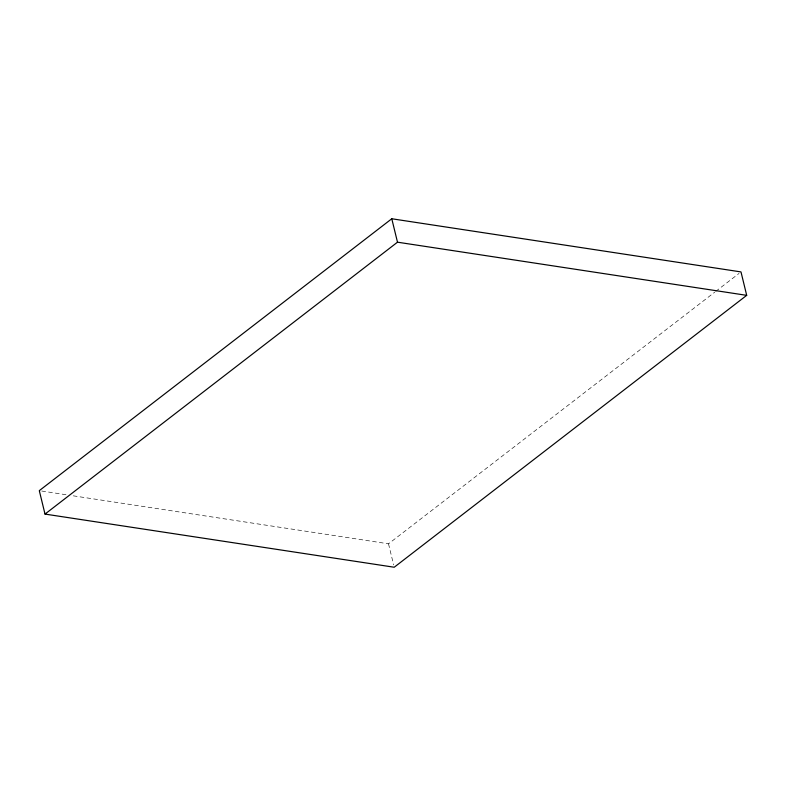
<?xml version="1.0" encoding="UTF-8"?>
<svg xmlns="http://www.w3.org/2000/svg" width="786" height="786" viewBox="0 0 786 786"><rect width="100%" height="100%" fill="white"/><g stroke="black" fill="none" stroke-linecap="round" stroke-linejoin="round"><path stroke-width="0.59" stroke-dasharray="3.93 2.95" d="M73.255 495.819L388.51 543.814L714.769 292.146M715.741 291.4L739.046 273.42M41.727 491.024L67.193 494.895M388.51 543.814L393.648 564.898"/><path stroke-width="1.18" d="M391.782 218.763L39.3 490.651L45.008 514.083L394.218 567.237L746.7 295.349L740.992 271.917L391.782 218.763L397.49 242.186L45.008 514.083M397.49 242.186L746.7 295.349"/></g></svg>
